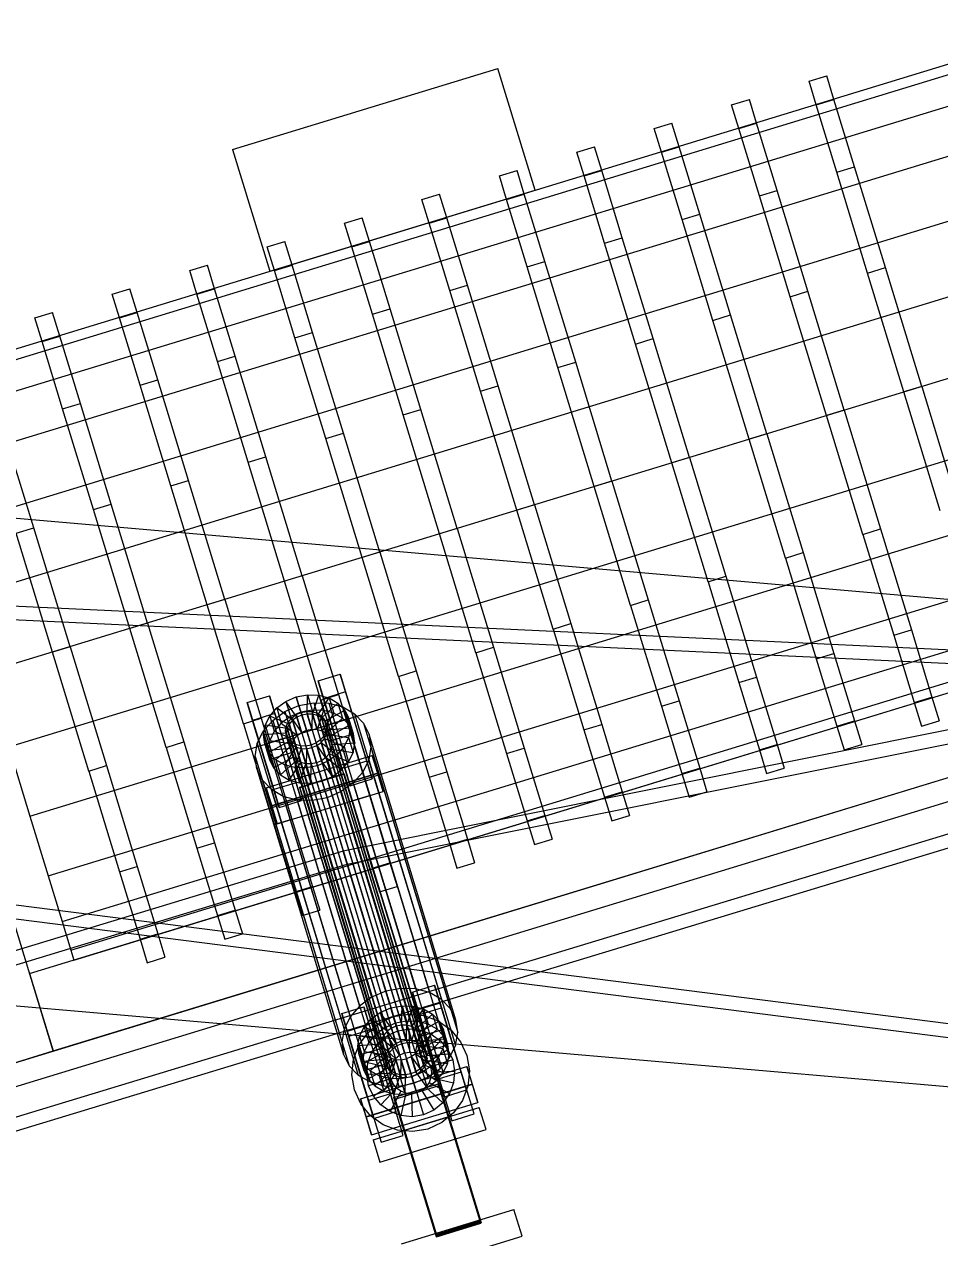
# Model space of a CAD drawing. Header units: millimetres. Extents: x -1970 to 59977, y -65068 to 6837.
# Drawn here: x 24471 to 24867, y 3067 to 3591 of the extents above; entities that cross this region are included whole.
import ezdxf

# ---------------------------------------------------------------- set-up
doc = ezdxf.new("R2010")
doc.units = ezdxf.units.MM
doc.layers.add('COTAS_P', color=1, linetype='Continuous', lineweight=0)
doc.layers.add('lateral_C02', color=7, linetype='Continuous', lineweight=0)
doc.dimstyles.new('R19_100', dxfattribs={"dimtxt": 250, "dimasz": 150, "dimexe": 150, "dimexo": 80, "dimgap": 100, "dimtad": 1, "dimtih": 1, "dimtoh": 1, "dimdsep": 46, "dimcen": 0.09, "dimadec": 0, "dimazin": 0, "dimtfac": 1, "dimtdec": 4, "dimtofl": 0, "dimtmove": 0, "dimatfit": 3, "dimfxl": 1, "dimtolj": 1, "dimtzin": 0, "dimarcsym": 0})

# ---------------------------------------------------------------- blocks, each defined once
blk = doc.blocks.new('*D3')
at = {"layer": 'COTAS_P', "color": 0, "lineweight": -2, "transparency": 16777216}
for p, q in [((25334.81, 3271.57), (25051.31, 4199.21)), ((16158.18, 1324.54), (24951.7, 4011.92)), ((16254.38, 496.51), (15970.89, 1424.15))]:
    blk.add_line(p, q, dxfattribs=at)
at = {"layer": 'COTAS_P', "color": 0, "transparency": 16777216}
for points in [[(24944.39, 4035.83), (24959, 3988.02), (25095.15, 4055.76)], [(16150.87, 1348.45), (16165.48, 1300.63), (16014.73, 1280.7)]]:
    blk.add_solid(points, dxfattribs=at)
at = {"layer": 'Defpoints', "color": 0, "transparency": 16777216}
for p in [(25095.15, 4055.76), (25358.19, 3195.06), (16277.76, 420)]:
    blk.add_point(p, dxfattribs=at)

msp = doc.modelspace()

# ---------------------------------------------------------------- linework, layer by layer
at = {"layer": 'lateral_C02'}
for p, q in [((24416.833, 3435.431), (24875.874, 3575.718)), ((24418.127, 3431.194), (24877.169, 3571.482)), ((24561.423, 3537.13), (24676.183, 3572.202)), ((24692.258, 3519.603), (24676.183, 3572.202)), ((24810.673, 3566.667), (24818.324, 3569.005)), ((24821.447, 3558.784), (24818.324, 3569.005)), ((24813.797, 3556.446), (24810.673, 3566.667)), ((24421.923, 3418.774), (24880.965, 3559.062)), ((24777.201, 3556.437), (24784.852, 3558.776)), ((24787.975, 3548.555), (24784.852, 3558.776)), ((24813.797, 3556.446), (24821.447, 3558.784)), ((24830.342, 3529.678), (24821.447, 3558.784)), ((24780.325, 3546.217), (24777.201, 3556.437)), ((24822.692, 3527.34), (24813.797, 3556.446)), ((24743.729, 3546.208), (24751.38, 3548.546)), ((24754.504, 3538.326), (24751.38, 3548.546)), ((24780.325, 3546.217), (24787.975, 3548.555)), ((24796.87, 3519.449), (24787.975, 3548.555)), ((24746.853, 3535.988), (24743.729, 3546.208)), ((24789.22, 3517.111), (24780.325, 3546.217)), ((24427.961, 3399.017), (24887.003, 3539.305)), ((24561.423, 3537.13), (24577.497, 3484.531)), ((24710.258, 3535.979), (24717.908, 3538.317)), ((24713.381, 3525.758), (24710.258, 3535.979)), ((24721.032, 3528.096), (24717.908, 3538.317)), ((24746.853, 3535.988), (24754.504, 3538.326)), ((24755.748, 3506.881), (24746.853, 3535.988)), ((24763.399, 3509.22), (24754.504, 3538.326)), ((24676.786, 3525.75), (24684.436, 3528.088)), ((24679.909, 3515.529), (24676.786, 3525.75)), ((24687.56, 3517.867), (24684.436, 3528.088)), ((24713.381, 3525.758), (24721.032, 3528.096)), ((24722.276, 3496.652), (24713.381, 3525.758)), ((24729.927, 3498.99), (24721.032, 3528.096)), ((24822.692, 3527.34), (24830.342, 3529.678)), ((24836.004, 3483.78), (24822.692, 3527.34)), ((24843.655, 3486.118), (24830.342, 3529.678)), ((24577.497, 3484.531), (24692.258, 3519.603)), ((24643.314, 3515.52), (24650.965, 3517.858)), ((24646.438, 3505.3), (24643.314, 3515.52)), ((24654.088, 3507.638), (24650.965, 3517.858)), ((24679.909, 3515.529), (24687.56, 3517.867)), ((24688.804, 3486.423), (24679.909, 3515.529)), ((24696.455, 3488.761), (24687.56, 3517.867)), ((24789.22, 3517.111), (24796.87, 3519.449)), ((24802.532, 3473.551), (24789.22, 3517.111)), ((24810.183, 3475.889), (24796.87, 3519.449)), ((24435.83, 3373.269), (24894.872, 3513.556)), ((24609.842, 3505.291), (24617.493, 3507.629)), ((24612.966, 3495.07), (24609.842, 3505.291)), ((24620.616, 3497.408), (24617.493, 3507.629)), ((24646.438, 3505.3), (24654.088, 3507.638)), ((24655.333, 3476.194), (24646.438, 3505.3)), ((24662.983, 3478.532), (24654.088, 3507.638)), ((24755.748, 3506.881), (24763.399, 3509.22)), ((24769.06, 3463.321), (24755.748, 3506.881)), ((24776.711, 3465.659), (24763.399, 3509.22)), ((24576.37, 3495.062), (24584.021, 3497.4)), ((24579.494, 3484.841), (24576.37, 3495.062)), ((24587.145, 3487.179), (24584.021, 3497.4)), ((24612.966, 3495.07), (24620.616, 3497.408)), ((24621.861, 3465.964), (24612.966, 3495.07)), ((24629.511, 3468.302), (24620.616, 3497.408)), ((24722.276, 3496.652), (24729.927, 3498.99)), ((24735.589, 3453.092), (24722.276, 3496.652)), ((24743.239, 3455.43), (24729.927, 3498.99)), ((24688.804, 3486.423), (24696.455, 3488.761)), ((24709.767, 3445.201), (24696.455, 3488.761)), ((24444.993, 3343.284), (24904.035, 3483.572)), ((24542.899, 3484.832), (24550.549, 3487.171)), ((24546.022, 3474.612), (24542.899, 3484.832)), ((24553.673, 3476.95), (24550.549, 3487.171)), ((24579.494, 3484.841), (24587.145, 3487.179)), ((24588.389, 3455.735), (24579.494, 3484.841)), ((24596.04, 3458.073), (24587.145, 3487.179)), ((24702.117, 3442.863), (24688.804, 3486.423)), ((24836.004, 3483.78), (24843.655, 3486.118)), ((24851.707, 3432.397), (24836.004, 3483.78)), ((24859.358, 3434.735), (24843.655, 3486.118)), ((24655.333, 3476.194), (24662.983, 3478.532)), ((24676.296, 3434.971), (24662.983, 3478.532)), ((24509.427, 3474.603), (24517.077, 3476.941)), ((24512.55, 3464.382), (24509.427, 3474.603)), ((24520.201, 3466.721), (24517.077, 3476.941)), ((24546.022, 3474.612), (24553.673, 3476.95)), ((24554.917, 3445.506), (24546.022, 3474.612)), ((24562.568, 3447.844), (24553.673, 3476.95)), ((24668.645, 3432.633), (24655.333, 3476.194)), ((24802.532, 3473.551), (24810.183, 3475.889)), ((24818.235, 3422.168), (24802.532, 3473.551)), ((24825.886, 3424.506), (24810.183, 3475.889)), ((24621.861, 3465.964), (24629.511, 3468.302)), ((24642.824, 3424.742), (24629.511, 3468.302)), ((24475.955, 3464.374), (24483.606, 3466.712)), ((24479.079, 3454.153), (24475.955, 3464.374)), ((24486.729, 3456.491), (24483.606, 3466.712)), ((24512.55, 3464.382), (24520.201, 3466.721)), ((24521.445, 3435.276), (24512.55, 3464.382)), ((24529.096, 3437.615), (24520.201, 3466.721)), ((24635.173, 3422.404), (24621.861, 3465.964)), ((24769.06, 3463.321), (24776.711, 3465.659)), ((24784.763, 3411.938), (24769.06, 3463.321)), ((24792.414, 3414.277), (24776.711, 3465.659)), ((24588.389, 3455.735), (24596.04, 3458.073)), ((24609.352, 3414.513), (24596.04, 3458.073)), ((24479.079, 3454.153), (24486.729, 3456.491)), ((24487.974, 3425.047), (24479.079, 3454.153)), ((24495.624, 3427.385), (24486.729, 3456.491)), ((24601.701, 3412.175), (24588.389, 3455.735)), ((24735.589, 3453.092), (24743.239, 3455.43)), ((24751.292, 3401.709), (24735.589, 3453.092)), ((24758.942, 3404.047), (24743.239, 3455.43)), ((24913.869, 3451.394), (24454.827, 3311.107)), ((24554.917, 3445.506), (24562.568, 3447.844)), ((24575.88, 3404.284), (24562.568, 3447.844)), ((24568.23, 3401.945), (24554.917, 3445.506)), ((24702.117, 3442.863), (24709.767, 3445.201)), ((24717.82, 3391.48), (24702.117, 3442.863)), ((24725.471, 3393.818), (24709.767, 3445.201)), ((24521.445, 3435.276), (24529.096, 3437.615)), ((24542.408, 3394.054), (24529.096, 3437.615)), ((24534.758, 3391.716), (24521.445, 3435.276)), ((24668.645, 3432.633), (24676.296, 3434.971)), ((24684.348, 3381.251), (24668.645, 3432.633)), ((24691.999, 3383.589), (24676.296, 3434.971)), ((24859.358, 3434.735), (24851.707, 3432.397)), ((24867.41, 3381.014), (24851.707, 3432.397)), ((24859.358, 3434.735), (24875.061, 3383.352)), ((24487.974, 3425.047), (24495.624, 3427.385)), ((24508.937, 3383.825), (24495.624, 3427.385)), ((24501.286, 3381.487), (24487.974, 3425.047)), ((24635.173, 3422.404), (24642.824, 3424.742)), ((24650.876, 3371.021), (24635.173, 3422.404)), ((24658.527, 3373.359), (24642.824, 3424.742)), ((24825.886, 3424.506), (24818.235, 3422.168)), ((24833.938, 3370.785), (24818.235, 3422.168)), ((24825.886, 3424.506), (24841.589, 3373.123)), ((24475.465, 3373.596), (24462.152, 3417.156)), ((24464.661, 3278.929), (24923.703, 3419.217)), ((24601.701, 3412.175), (24609.352, 3414.513)), ((24617.404, 3360.792), (24601.701, 3412.175)), ((24625.055, 3363.13), (24609.352, 3414.513)), ((24792.414, 3414.277), (24784.763, 3411.938)), ((24800.467, 3360.556), (24784.763, 3411.938)), ((24792.414, 3414.277), (24808.117, 3362.894)), ((24568.23, 3401.945), (24575.88, 3404.284)), ((24583.933, 3350.563), (24568.23, 3401.945)), ((24591.583, 3352.901), (24575.88, 3404.284)), ((24758.942, 3404.047), (24751.292, 3401.709)), ((24766.995, 3350.326), (24751.292, 3401.709)), ((24758.942, 3404.047), (24774.645, 3352.664)), ((24473.824, 3248.945), (24932.866, 3389.232)), ((24534.758, 3391.716), (24542.408, 3394.054)), ((24550.461, 3340.333), (24534.758, 3391.716)), ((24558.112, 3342.672), (24542.408, 3394.054)), ((24725.471, 3393.818), (24717.82, 3391.48)), ((24733.523, 3340.097), (24717.82, 3391.48)), ((24725.471, 3393.818), (24741.174, 3342.435)), ((24368.284, 3386.486), (25367.278, 3299.666)), ((24501.286, 3381.487), (24508.937, 3383.825)), ((24524.64, 3332.442), (24508.937, 3383.825)), ((24516.989, 3330.104), (24501.286, 3381.487)), ((24691.999, 3383.589), (24684.348, 3381.251)), ((24700.051, 3329.868), (24684.348, 3381.251)), ((24691.999, 3383.589), (24707.702, 3332.206)), ((24467.814, 3371.258), (24475.465, 3373.596)), ((24491.168, 3322.213), (24475.465, 3373.596)), ((24658.527, 3373.359), (24650.876, 3371.021)), ((24658.527, 3373.359), (24674.23, 3321.977)), ((24833.938, 3370.785), (24841.589, 3373.123)), ((24841.589, 3373.123), (24854.901, 3329.563)), ((24483.517, 3319.875), (24467.814, 3371.258)), ((25304.129, 3373.032), (24609.262, 3233.904)), ((24629.266, 3168.046), (25304.129, 3373.032)), ((24666.579, 3319.638), (24650.876, 3371.021)), ((24833.938, 3370.785), (24847.251, 3327.225)), ((24481.693, 3223.197), (24940.735, 3363.484)), ((24611.005, 3228.163), (25305.873, 3367.291)), ((24625.055, 3363.13), (24617.404, 3360.792)), ((24625.055, 3363.13), (24640.758, 3311.747)), ((25305.873, 3367.291), (24631.009, 3162.305)), ((24800.467, 3360.556), (24808.117, 3362.894)), ((24808.117, 3362.894), (24821.43, 3319.334)), ((24633.108, 3309.409), (24617.404, 3360.792)), ((24800.467, 3360.556), (24813.779, 3316.995)), ((24591.583, 3352.901), (24583.933, 3350.563)), ((24591.583, 3352.901), (24607.286, 3301.518)), ((24766.995, 3350.326), (24774.645, 3352.664)), ((24774.645, 3352.664), (24787.958, 3309.104)), ((24599.636, 3299.18), (24583.933, 3350.563)), ((24766.995, 3350.326), (24780.307, 3306.766)), ((24362.14, 3344.811), (25363.004, 3297.948)), ((24487.731, 3203.439), (24946.773, 3343.727)), ((24558.112, 3342.672), (24550.461, 3340.333)), ((24558.112, 3342.672), (24573.815, 3291.289)), ((24733.523, 3340.097), (24741.174, 3342.435)), ((24741.174, 3342.435), (24754.486, 3298.875)), ((24361.859, 3338.818), (25362.723, 3291.955)), ((24566.164, 3288.951), (24550.461, 3340.333)), ((24733.523, 3340.097), (24746.835, 3296.537)), ((24473.695, 3180.938), (24970.99, 3332.916)), ((24491.527, 3191.019), (24950.569, 3331.307)), ((24524.64, 3332.442), (24516.989, 3330.104)), ((24524.64, 3332.442), (24540.343, 3281.059)), ((24700.051, 3329.868), (24707.702, 3332.206)), ((24707.702, 3332.206), (24721.014, 3288.646)), ((24492.822, 3186.783), (24951.864, 3327.07)), ((24532.692, 3278.721), (24516.989, 3330.104)), ((24700.051, 3329.868), (24713.364, 3286.308)), ((24847.251, 3327.225), (24854.901, 3329.563)), ((24847.251, 3327.225), (24856.146, 3298.119)), ((24854.901, 3329.563), (24863.797, 3300.457)), ((24491.168, 3322.213), (24483.517, 3319.875)), ((24491.168, 3322.213), (24506.871, 3270.83)), ((24666.579, 3319.638), (24674.23, 3321.977)), ((24674.23, 3321.977), (24687.542, 3278.416)), ((24499.22, 3268.492), (24483.517, 3319.875)), ((24666.579, 3319.638), (24679.892, 3276.078)), ((24813.779, 3316.995), (24821.43, 3319.334)), ((24813.779, 3316.995), (24822.674, 3287.889)), ((24821.43, 3319.334), (24830.325, 3290.227)), ((24598.379, 3307.415), (24607.943, 3310.338)), ((24607.943, 3310.338), (24610.276, 3302.654)), ((24619.466, 3272.745), (24607.943, 3310.338)), ((24633.108, 3309.409), (24640.758, 3311.747)), ((24640.758, 3311.747), (24654.071, 3268.187)), ((24273.53, 3083.167), (25000.346, 3305.289)), ((24600.713, 3299.731), (24598.379, 3307.415)), ((24598.379, 3307.415), (24609.902, 3269.822)), ((24633.108, 3309.409), (24646.42, 3265.849)), ((24780.307, 3306.766), (24787.958, 3309.104)), ((24780.307, 3306.766), (24789.202, 3277.66)), ((24787.958, 3309.104), (24796.853, 3279.998)), ((24567.776, 3298.062), (24577.34, 3300.985)), ((24577.34, 3300.985), (24579.674, 3293.302)), ((24588.863, 3263.392), (24577.34, 3300.985)), ((24584.439, 3298.574), (24588.986, 3300.518)), ((24588.986, 3300.518), (24593.845, 3301.449)), ((24591.387, 3292.687), (24588.986, 3300.518)), ((24588.986, 3300.518), (24590.987, 3293.933)), ((24593.688, 3293.127), (24593.845, 3301.449)), ((24593.845, 3301.449), (24598.683, 3301.301)), ((24593.845, 3301.449), (24595.845, 3294.863)), ((24595.98, 3293.057), (24598.683, 3301.301)), ((24598.106, 3292.482), (24603.171, 3300.087)), ((24598.683, 3301.301), (24603.171, 3300.087)), ((24598.683, 3301.301), (24600.683, 3294.716)), ((24599.636, 3299.18), (24607.286, 3301.518)), ((24610.276, 3302.654), (24600.713, 3299.731)), ((24612.236, 3262.139), (24600.713, 3299.731)), ((24603.171, 3300.087), (24607.003, 3297.887)), ((24603.171, 3300.087), (24605.171, 3293.501)), ((24607.286, 3301.518), (24620.599, 3257.958)), ((24610.276, 3302.654), (24621.799, 3265.061)), ((24856.146, 3298.119), (24863.797, 3300.457)), ((24863.797, 3300.457), (24866.92, 3290.236)), ((24276.453, 3073.604), (25003.269, 3295.726)), ((24483.924, 3147.466), (24981.22, 3299.444)), ((24570.11, 3290.379), (24567.776, 3298.062)), ((24567.776, 3298.062), (24579.3, 3260.47)), ((24577.474, 3292.233), (24580.512, 3295.748)), ((24580.512, 3295.748), (24584.439, 3298.574)), ((24587.373, 3290.427), (24580.512, 3295.748)), ((24580.512, 3295.748), (24582.513, 3289.163)), ((24584.038, 3294.151), (24590.117, 3296.75)), ((24589.233, 3291.766), (24584.439, 3298.574)), ((24584.439, 3298.574), (24586.439, 3291.988)), ((24590.117, 3296.75), (24596.612, 3297.993)), ((24590.117, 3296.75), (24627.625, 3173.266)), ((24595.845, 3294.863), (24590.987, 3293.933)), ((24595.845, 3294.863), (24595.689, 3286.541)), ((24600.683, 3294.716), (24595.845, 3294.863)), ((24596.612, 3297.993), (24603.08, 3297.796)), ((24596.612, 3297.993), (24634.12, 3174.509)), ((24600.683, 3294.716), (24597.98, 3286.472)), ((24599.636, 3299.18), (24612.948, 3255.62)), ((24599.921, 3291.44), (24607.003, 3297.887)), ((24605.171, 3293.501), (24600.683, 3294.716)), ((24601.302, 3290.003), (24609.918, 3294.853)), ((24603.08, 3297.796), (24609.079, 3296.173)), ((24603.08, 3297.796), (24640.587, 3174.312)), ((24607.003, 3297.887), (24609.918, 3294.853)), ((24607.003, 3297.887), (24609.003, 3291.301)), ((24609.079, 3296.173), (24614.203, 3293.232)), ((24609.079, 3296.173), (24646.587, 3172.689)), ((24609.918, 3294.853), (24611.718, 3291.191)), ((24609.918, 3294.853), (24611.919, 3288.267)), ((24746.835, 3296.537), (24754.486, 3298.875)), ((24746.835, 3296.537), (24755.73, 3267.431)), ((24754.486, 3298.875), (24763.381, 3269.769)), ((24856.146, 3298.119), (24859.269, 3287.898)), ((24566.164, 3288.951), (24573.815, 3291.289)), ((24579.674, 3293.302), (24570.11, 3290.379)), ((24581.633, 3252.786), (24570.11, 3290.379)), ((24573.815, 3291.289), (24587.127, 3247.728)), ((24574.727, 3285.674), (24578.789, 3290.373)), ((24575.531, 3288.269), (24577.474, 3292.233)), ((24585.934, 3288.762), (24577.474, 3292.233)), ((24577.474, 3292.233), (24579.474, 3285.648)), ((24578.789, 3290.373), (24584.038, 3294.151)), ((24578.789, 3290.373), (24616.296, 3166.889)), ((24579.674, 3293.302), (24591.197, 3255.709)), ((24586.439, 3291.988), (24582.513, 3289.163)), ((24584.038, 3294.151), (24621.546, 3170.667)), ((24584.68, 3287.982), (24585.6, 3289.86)), ((24585.6, 3289.86), (24587.04, 3291.525)), ((24585.6, 3289.86), (24629.109, 3146.618)), ((24587.373, 3290.427), (24585.934, 3288.762)), ((24590.987, 3293.933), (24586.439, 3291.988)), ((24586.439, 3291.988), (24591.233, 3285.18)), ((24587.04, 3291.525), (24588.9, 3292.863)), ((24587.04, 3291.525), (24630.548, 3148.283)), ((24589.233, 3291.766), (24587.373, 3290.427)), ((24589.373, 3283.841), (24587.373, 3290.427)), ((24588.9, 3292.863), (24591.054, 3293.784)), ((24588.9, 3292.863), (24632.408, 3149.622)), ((24591.387, 3292.687), (24589.233, 3291.766)), ((24591.233, 3285.18), (24589.233, 3291.766)), ((24590.987, 3293.933), (24593.387, 3286.101)), ((24591.054, 3293.784), (24593.355, 3294.225)), ((24591.054, 3293.784), (24634.562, 3150.543)), ((24593.688, 3293.127), (24591.387, 3292.687)), ((24593.387, 3286.101), (24591.387, 3292.687)), ((24593.355, 3294.225), (24595.647, 3294.155)), ((24593.355, 3294.225), (24636.864, 3150.983)), ((24595.98, 3293.057), (24593.688, 3293.127)), ((24595.689, 3286.541), (24593.688, 3293.127)), ((24595.647, 3294.155), (24597.773, 3293.58)), ((24595.647, 3294.155), (24639.155, 3150.914)), ((24598.106, 3292.482), (24595.98, 3293.057)), ((24597.98, 3286.472), (24595.98, 3293.057)), ((24597.773, 3293.58), (24599.588, 3292.538)), ((24597.773, 3293.58), (24641.281, 3150.338)), ((24599.921, 3291.44), (24598.106, 3292.482)), ((24600.106, 3285.896), (24598.106, 3292.482)), ((24599.588, 3292.538), (24600.969, 3291.101)), ((24599.588, 3292.538), (24643.097, 3149.296)), ((24601.302, 3290.003), (24599.921, 3291.44)), ((24601.922, 3284.854), (24599.921, 3291.44)), ((24605.171, 3293.501), (24600.106, 3285.896)), ((24600.969, 3291.101), (24601.821, 3289.366)), ((24600.969, 3291.101), (24644.478, 3147.859)), ((24602.155, 3288.268), (24601.302, 3290.003)), ((24603.303, 3283.417), (24601.302, 3290.003)), ((24601.821, 3289.366), (24602.087, 3287.452)), ((24645.33, 3146.125), (24601.821, 3289.366)), ((24609.003, 3291.301), (24601.922, 3284.854)), ((24611.718, 3291.191), (24602.155, 3288.268)), ((24609.003, 3291.301), (24605.171, 3293.501)), ((24611.919, 3288.267), (24609.003, 3291.301)), ((24613.718, 3284.605), (24611.718, 3291.191)), ((24611.718, 3291.191), (24612.279, 3287.15)), ((24614.203, 3293.232), (24618.1, 3289.176)), ((24614.203, 3293.232), (24651.71, 3169.748)), ((24822.674, 3287.889), (24830.325, 3290.227)), ((24830.325, 3290.227), (24833.448, 3280.007)), ((24859.269, 3287.898), (24866.92, 3290.236)), ((24566.164, 3288.951), (24579.476, 3245.39)), ((24572.129, 3280.374), (24574.727, 3285.674)), ((24574.727, 3285.674), (24612.234, 3162.19)), ((24574.816, 3284.125), (24575.531, 3288.269)), ((24584.675, 3284.922), (24574.816, 3284.125)), ((24574.816, 3284.125), (24576.816, 3277.54)), ((24575.377, 3280.085), (24574.816, 3284.125)), ((24585.013, 3286.884), (24575.531, 3288.269)), ((24575.531, 3288.269), (24577.531, 3281.683)), ((24579.474, 3285.648), (24577.531, 3281.683)), ((24582.513, 3289.163), (24579.474, 3285.648)), ((24579.474, 3285.648), (24587.934, 3282.176)), ((24582.513, 3289.163), (24589.373, 3283.841)), ((24584.341, 3286.019), (24584.68, 3287.982)), ((24584.607, 3284.105), (24584.341, 3286.019)), ((24584.341, 3286.019), (24627.85, 3142.778)), ((24585.46, 3282.37), (24584.607, 3284.105)), ((24584.607, 3284.105), (24628.116, 3140.864)), ((24585.013, 3286.884), (24584.675, 3284.922)), ((24586.675, 3278.336), (24584.675, 3284.922)), ((24584.675, 3284.922), (24584.941, 3283.008)), ((24584.68, 3287.982), (24628.189, 3144.74)), ((24585.934, 3288.762), (24585.013, 3286.884)), ((24587.014, 3280.298), (24585.013, 3286.884)), ((24587.934, 3282.176), (24585.934, 3288.762)), ((24589.373, 3283.841), (24591.233, 3285.18)), ((24591.233, 3285.18), (24593.387, 3286.101)), ((24593.387, 3286.101), (24595.689, 3286.541)), ((24595.689, 3286.541), (24597.98, 3286.472)), ((24597.98, 3286.472), (24600.106, 3285.896)), ((24600.106, 3285.896), (24601.922, 3284.854)), ((24601.748, 3285.489), (24600.828, 3283.611)), ((24601.162, 3282.514), (24602.082, 3284.392)), ((24602.087, 3287.452), (24601.748, 3285.489)), ((24601.748, 3285.489), (24645.257, 3142.248)), ((24601.922, 3284.854), (24603.303, 3283.417)), ((24602.082, 3284.392), (24602.421, 3286.354)), ((24602.082, 3284.392), (24611.564, 3283.007)), ((24604.082, 3277.806), (24602.082, 3284.392)), ((24602.087, 3287.452), (24645.596, 3144.211)), ((24602.155, 3288.268), (24604.155, 3281.683)), ((24602.421, 3286.354), (24602.155, 3288.268)), ((24602.421, 3286.354), (24612.279, 3287.15)), ((24604.421, 3279.769), (24602.421, 3286.354)), ((24611.919, 3288.267), (24603.303, 3283.417)), ((24604.155, 3281.683), (24613.718, 3284.605)), ((24612.279, 3287.15), (24611.564, 3283.007)), ((24613.718, 3284.605), (24611.919, 3288.267)), ((24612.279, 3287.15), (24614.28, 3280.565)), ((24614.28, 3280.565), (24613.718, 3284.605)), ((24618.1, 3289.176), (24620.506, 3284.28)), ((24618.1, 3289.176), (24655.608, 3165.692)), ((24620.506, 3284.28), (24621.256, 3278.879)), ((24658.013, 3160.796), (24620.506, 3284.28)), ((24713.364, 3286.308), (24721.014, 3288.646)), ((24713.364, 3286.308), (24722.259, 3257.201)), ((24721.014, 3288.646), (24729.909, 3259.54)), ((24822.674, 3287.889), (24825.798, 3277.669)), ((24464.661, 3278.929), (24473.824, 3248.945)), ((24532.692, 3278.721), (24540.343, 3281.059)), ((24532.692, 3278.721), (24546.005, 3235.161)), ((24540.343, 3281.059), (24553.655, 3237.499)), ((24571.173, 3274.835), (24572.129, 3280.374)), ((24572.129, 3280.374), (24609.637, 3156.89)), ((24584.941, 3283.008), (24575.377, 3280.085)), ((24575.377, 3280.085), (24577.378, 3273.499)), ((24577.177, 3276.423), (24575.377, 3280.085)), ((24577.531, 3281.683), (24576.816, 3277.54)), ((24585.793, 3281.273), (24577.177, 3276.423)), ((24577.531, 3281.683), (24587.014, 3280.298)), ((24587.174, 3279.836), (24580.092, 3273.389)), ((24588.989, 3278.794), (24583.925, 3271.189)), ((24586.941, 3276.422), (24584.941, 3283.008)), ((24584.941, 3283.008), (24585.793, 3281.273)), ((24586.841, 3280.933), (24585.46, 3282.37)), ((24585.46, 3282.37), (24628.969, 3139.129)), ((24587.794, 3274.687), (24585.793, 3281.273)), ((24585.793, 3281.273), (24587.174, 3279.836)), ((24586.675, 3278.336), (24587.014, 3280.298)), ((24588.656, 3279.891), (24586.841, 3280.933)), ((24586.841, 3280.933), (24630.349, 3137.692)), ((24587.014, 3280.298), (24587.934, 3282.176)), ((24589.174, 3273.25), (24587.174, 3279.836)), ((24587.174, 3279.836), (24588.989, 3278.794)), ((24587.934, 3282.176), (24589.373, 3283.841)), ((24590.782, 3279.316), (24588.656, 3279.891)), ((24588.656, 3279.891), (24632.165, 3136.65)), ((24590.99, 3272.208), (24588.989, 3278.794)), ((24588.989, 3278.794), (24591.115, 3278.218)), ((24593.074, 3279.246), (24590.782, 3279.316)), ((24590.782, 3279.316), (24634.291, 3136.075)), ((24595.375, 3279.687), (24593.074, 3279.246)), ((24593.074, 3279.246), (24636.582, 3136.005)), ((24597.529, 3280.608), (24595.375, 3279.687)), ((24595.375, 3279.687), (24638.884, 3136.445)), ((24595.708, 3278.589), (24597.862, 3279.51)), ((24599.389, 3281.946), (24597.529, 3280.608)), ((24597.529, 3280.608), (24641.038, 3137.366)), ((24597.862, 3279.51), (24599.722, 3280.849)), ((24597.862, 3279.51), (24602.656, 3272.702)), ((24599.863, 3272.924), (24597.862, 3279.51)), ((24600.828, 3283.611), (24599.389, 3281.946)), ((24599.389, 3281.946), (24642.898, 3138.705)), ((24599.722, 3280.849), (24601.162, 3282.514)), ((24599.722, 3280.849), (24606.583, 3275.528)), ((24601.723, 3274.263), (24599.722, 3280.849)), ((24600.828, 3283.611), (24644.337, 3140.37)), ((24601.162, 3282.514), (24609.621, 3279.042)), ((24603.162, 3275.928), (24601.162, 3282.514)), ((24603.303, 3283.417), (24604.155, 3281.683)), ((24604.421, 3279.769), (24604.082, 3277.806)), ((24604.155, 3281.683), (24604.421, 3279.769)), ((24614.28, 3280.565), (24604.421, 3279.769)), ((24609.621, 3279.042), (24606.583, 3275.528)), ((24611.564, 3283.007), (24609.621, 3279.042)), ((24609.621, 3279.042), (24611.622, 3272.457)), ((24611.564, 3283.007), (24613.565, 3276.421)), ((24613.565, 3276.421), (24614.28, 3280.565)), ((24621.256, 3278.879), (24620.3, 3273.339)), ((24621.256, 3278.879), (24658.764, 3155.395)), ((24789.202, 3277.66), (24796.853, 3279.998)), ((24796.853, 3279.998), (24799.976, 3269.778)), ((24825.798, 3277.669), (24833.448, 3280.007)), ((24571.924, 3269.433), (24571.173, 3274.835)), ((24571.173, 3274.835), (24608.681, 3151.351)), ((24575.95, 3261.159), (24621.855, 3275.188)), ((24576.816, 3277.54), (24586.675, 3278.336)), ((24576.816, 3277.54), (24577.378, 3273.499)), ((24577.177, 3276.423), (24579.177, 3269.837)), ((24580.092, 3273.389), (24577.177, 3276.423)), ((24577.378, 3273.499), (24586.941, 3276.422)), ((24577.378, 3273.499), (24579.177, 3269.837)), ((24579.177, 3269.837), (24587.794, 3274.687)), ((24586.941, 3276.422), (24586.675, 3278.336)), ((24587.794, 3274.687), (24586.941, 3276.422)), ((24589.174, 3273.25), (24587.794, 3274.687)), ((24591.115, 3278.218), (24588.413, 3269.974)), ((24593.116, 3271.633), (24591.115, 3278.218)), ((24591.115, 3278.218), (24593.407, 3278.149)), ((24593.407, 3278.149), (24593.251, 3269.827)), ((24593.407, 3278.149), (24595.708, 3278.589)), ((24595.407, 3271.563), (24593.407, 3278.149)), ((24595.708, 3278.589), (24598.109, 3270.757)), ((24597.709, 3272.003), (24595.708, 3278.589)), ((24601.723, 3274.263), (24599.863, 3272.924)), ((24603.162, 3275.928), (24601.723, 3274.263)), ((24608.583, 3268.942), (24601.723, 3274.263)), ((24606.583, 3275.528), (24602.656, 3272.702)), ((24604.082, 3277.806), (24603.162, 3275.928)), ((24611.622, 3272.457), (24603.162, 3275.928)), ((24613.565, 3276.421), (24604.082, 3277.806)), ((24606.583, 3275.528), (24608.583, 3268.942)), ((24611.622, 3272.457), (24613.565, 3276.421)), ((24621.855, 3275.188), (24624.188, 3267.504)), ((24624.255, 3267.356), (24621.855, 3275.188)), ((24679.892, 3276.078), (24687.542, 3278.416)), ((24679.892, 3276.078), (24688.787, 3246.972)), ((24687.542, 3278.416), (24696.437, 3249.31)), ((24789.202, 3277.66), (24792.326, 3267.439)), ((24499.22, 3268.492), (24506.871, 3270.83)), ((24499.22, 3268.492), (24512.533, 3224.932)), ((24506.871, 3270.83), (24520.183, 3227.27)), ((24574.33, 3264.538), (24571.924, 3269.433)), ((24571.924, 3269.433), (24609.432, 3145.949)), ((24579.177, 3269.837), (24582.093, 3266.803)), ((24580.092, 3273.389), (24582.093, 3266.803)), ((24583.925, 3271.189), (24580.092, 3273.389)), ((24582.093, 3266.803), (24589.174, 3273.25)), ((24583.925, 3271.189), (24585.925, 3264.603)), ((24588.413, 3269.974), (24583.925, 3271.189)), ((24585.925, 3264.603), (24590.99, 3272.208)), ((24588.413, 3269.974), (24590.413, 3263.389)), ((24593.251, 3269.827), (24588.413, 3269.974)), ((24590.99, 3272.208), (24589.174, 3273.25)), ((24590.413, 3263.389), (24593.116, 3271.633)), ((24593.116, 3271.633), (24590.99, 3272.208)), ((24595.407, 3271.563), (24593.116, 3271.633)), ((24598.109, 3270.757), (24593.251, 3269.827)), ((24593.251, 3269.827), (24595.251, 3263.241)), ((24595.251, 3263.241), (24595.407, 3271.563)), ((24597.709, 3272.003), (24595.407, 3271.563)), ((24599.863, 3272.924), (24597.709, 3272.003)), ((24600.109, 3264.172), (24597.709, 3272.003)), ((24602.656, 3272.702), (24598.109, 3270.757)), ((24598.109, 3270.757), (24600.109, 3264.172)), ((24604.657, 3266.116), (24599.863, 3272.924)), ((24602.656, 3272.702), (24604.657, 3266.116)), ((24604.657, 3266.116), (24608.583, 3268.942)), ((24608.583, 3268.942), (24611.622, 3272.457)), ((24619.466, 3272.745), (24609.902, 3269.822)), ((24609.902, 3269.822), (24612.236, 3262.139)), ((24620.3, 3273.339), (24617.703, 3268.04)), ((24621.799, 3265.061), (24619.466, 3272.745)), ((24620.3, 3273.339), (24657.808, 3149.855)), ((24755.73, 3267.431), (24763.381, 3269.769)), ((24763.381, 3269.769), (24766.505, 3259.548)), ((24792.326, 3267.439), (24799.976, 3269.778)), ((24578.227, 3260.481), (24574.33, 3264.538)), ((24574.33, 3264.538), (24611.837, 3141.054)), ((24624.188, 3267.504), (24578.284, 3253.476)), ((24624.255, 3267.356), (24578.351, 3253.327)), ((24588.863, 3263.392), (24579.3, 3260.47)), ((24582.093, 3266.803), (24585.925, 3264.603)), ((24585.925, 3264.603), (24590.413, 3263.389)), ((24591.197, 3255.709), (24588.863, 3263.392)), ((24590.413, 3263.389), (24595.251, 3263.241)), ((24590.469, 3261.531), (24609.595, 3267.376)), ((24609.67, 3267.133), (24590.543, 3261.287)), ((24595.251, 3263.241), (24600.109, 3264.172)), ((24600.109, 3264.172), (24604.657, 3266.116)), ((24613.641, 3263.341), (24608.392, 3259.563)), ((24609.595, 3267.376), (24609.67, 3267.133)), ((24668.816, 3073.609), (24609.595, 3267.376)), ((24609.67, 3267.133), (24668.891, 3073.366)), ((24612.236, 3262.139), (24621.799, 3265.061)), ((24617.703, 3268.04), (24613.641, 3263.341)), ((24613.641, 3263.341), (24651.149, 3139.857)), ((24617.703, 3268.04), (24655.21, 3144.556)), ((24624.188, 3267.504), (24626.589, 3259.673)), ((24626.589, 3259.673), (24624.255, 3267.356)), ((24646.42, 3265.849), (24654.071, 3268.187)), ((24646.42, 3265.849), (24655.315, 3236.743)), ((24654.071, 3268.187), (24662.966, 3239.081)), ((24755.73, 3267.431), (24758.854, 3257.21)), ((24578.284, 3253.476), (24575.95, 3261.159)), ((24575.95, 3261.159), (24578.351, 3253.327)), ((24583.35, 3257.541), (24578.227, 3260.481)), ((24578.227, 3260.481), (24615.735, 3136.997)), ((24579.3, 3260.47), (24581.633, 3252.786)), ((24580.685, 3245.644), (24626.589, 3259.673)), ((24590.543, 3261.287), (24590.469, 3261.531)), ((24649.689, 3067.764), (24590.469, 3261.531)), ((24649.764, 3067.52), (24590.543, 3261.287)), ((24608.392, 3259.563), (24602.313, 3256.964)), ((24608.392, 3259.563), (24645.899, 3136.079)), ((24612.948, 3255.62), (24620.599, 3257.958)), ((24620.599, 3257.958), (24629.494, 3228.852)), ((24722.259, 3257.201), (24729.909, 3259.54)), ((24729.909, 3259.54), (24733.033, 3249.319)), ((24758.854, 3257.21), (24766.505, 3259.548)), ((24580.685, 3245.644), (24578.284, 3253.476)), ((24578.351, 3253.327), (24580.685, 3245.644)), ((24581.633, 3252.786), (24591.197, 3255.709)), ((24589.35, 3255.917), (24583.35, 3257.541)), ((24583.35, 3257.541), (24620.858, 3134.057)), ((24595.818, 3255.72), (24589.35, 3255.917)), ((24589.35, 3255.917), (24626.858, 3132.433)), ((24602.313, 3256.964), (24595.818, 3255.72)), ((24595.818, 3255.72), (24633.325, 3132.236)), ((24602.313, 3256.964), (24639.82, 3133.48)), ((24612.948, 3255.62), (24621.843, 3226.514)), ((24722.259, 3257.201), (24725.382, 3246.981)), ((24473.824, 3248.945), (24481.693, 3223.197)), ((24579.476, 3245.39), (24587.127, 3247.728)), ((24587.127, 3247.728), (24596.022, 3218.622)), ((24688.787, 3246.972), (24696.437, 3249.31)), ((24696.437, 3249.31), (24699.561, 3239.09)), ((24725.382, 3246.981), (24733.033, 3249.319)), ((24579.476, 3245.39), (24588.371, 3216.284)), ((24688.787, 3246.972), (24691.91, 3236.752)), ((24546.005, 3235.161), (24553.655, 3237.499)), ((24553.655, 3237.499), (24562.55, 3208.393)), ((24655.315, 3236.743), (24662.966, 3239.081)), ((24655.315, 3236.743), (24658.439, 3226.522)), ((24662.966, 3239.081), (24666.089, 3228.86)), ((24691.91, 3236.752), (24699.561, 3239.09)), ((24609.262, 3233.904), (24178.685, 3103.119)), ((24546.005, 3235.161), (24554.9, 3206.055)), ((24629.266, 3168.046), (24609.262, 3233.904)), ((24609.262, 3233.904), (24611.005, 3228.163)), ((24180.429, 3097.378), (24611.005, 3228.163)), ((24512.533, 3224.932), (24520.183, 3227.27)), ((24520.183, 3227.27), (24529.078, 3198.164)), ((24611.005, 3228.163), (24631.009, 3162.305)), ((24621.843, 3226.514), (24629.494, 3228.852)), ((24621.843, 3226.514), (24624.967, 3216.293)), ((24629.494, 3228.852), (24632.617, 3218.631)), ((24658.439, 3226.522), (24666.089, 3228.86)), ((24351.997, 3225.336), (25345.94, 3098.837)), ((24481.693, 3223.197), (24487.731, 3203.439)), ((24512.533, 3224.932), (24521.428, 3195.826)), ((24351.24, 3219.384), (25345.183, 3092.885)), ((24588.371, 3216.284), (24596.022, 3218.622)), ((24588.371, 3216.284), (24591.495, 3206.064)), ((24596.022, 3218.622), (24599.146, 3208.402)), ((24624.967, 3216.293), (24632.617, 3218.631)), ((24483.924, 3147.466), (24465.804, 3206.759)), ((24554.9, 3206.055), (24562.55, 3208.393)), ((24554.9, 3206.055), (24558.023, 3195.834)), ((24562.55, 3208.393), (24565.674, 3198.172)), ((24591.495, 3206.064), (24599.146, 3208.402)), ((24487.731, 3203.439), (24491.527, 3191.019)), ((24521.428, 3195.826), (24529.078, 3198.164)), ((24521.428, 3195.826), (24524.551, 3185.605)), ((24529.078, 3198.164), (24532.202, 3187.943)), ((24558.023, 3195.834), (24565.674, 3198.172)), ((24491.527, 3191.019), (24492.822, 3186.783)), ((24524.551, 3185.605), (24532.202, 3187.943)), ((24473.695, 3180.938), (24483.924, 3147.466)), ((24350.102, 3177.275), (25349.096, 3090.455)), ((24634.12, 3174.509), (24627.625, 3173.266)), ((24640.587, 3174.312), (24634.12, 3174.509)), ((24639.221, 3172.955), (24648.784, 3175.877)), ((24646.587, 3172.689), (24640.587, 3174.312)), ((24648.784, 3175.877), (24651.118, 3168.194)), ((24660.307, 3138.284), (24648.784, 3175.877)), ((24621.546, 3170.667), (24616.296, 3166.889)), ((24627.625, 3173.266), (24621.546, 3170.667)), ((24641.555, 3165.271), (24639.221, 3172.955)), ((24639.221, 3172.955), (24650.744, 3135.362)), ((24651.71, 3169.748), (24646.587, 3172.689)), ((24655.608, 3165.692), (24651.71, 3169.748)), ((24198.689, 3037.261), (24629.266, 3168.046)), ((24608.618, 3163.602), (24618.181, 3166.525)), ((24610.952, 3155.919), (24608.618, 3163.602)), ((24608.618, 3163.602), (24620.141, 3126.009)), ((24616.296, 3166.889), (24612.234, 3162.19)), ((24618.181, 3166.525), (24620.515, 3158.841)), ((24629.704, 3128.932), (24618.181, 3166.525)), ((24621.354, 3161.288), (24625.281, 3164.114)), ((24625.281, 3164.114), (24629.828, 3166.058)), ((24630.075, 3157.305), (24625.281, 3164.114)), ((24625.281, 3164.114), (24627.281, 3157.528)), ((24629.828, 3166.058), (24634.686, 3166.988)), ((24632.229, 3158.226), (24629.828, 3166.058)), ((24629.828, 3166.058), (24631.828, 3159.472)), ((24631.009, 3162.305), (24637.549, 3163.398)), ((24634.53, 3158.667), (24634.686, 3166.988)), ((24634.686, 3166.988), (24639.524, 3166.841)), ((24634.686, 3166.988), (24636.687, 3160.403)), ((24636.822, 3158.597), (24639.524, 3166.841)), ((24637.549, 3163.398), (24644.149, 3162.762)), ((24638.948, 3158.022), (24644.012, 3165.626)), ((24639.524, 3166.841), (24644.012, 3165.626)), ((24639.524, 3166.841), (24641.525, 3160.255)), ((24640.763, 3156.98), (24647.845, 3163.427)), ((24651.118, 3168.194), (24641.555, 3165.271)), ((24653.078, 3127.678), (24641.555, 3165.271)), ((24642.231, 3163.225), (24651.794, 3166.147)), ((24644.012, 3165.626), (24647.845, 3163.427)), ((24644.012, 3165.626), (24646.013, 3159.04)), ((24647.845, 3163.427), (24650.76, 3160.393)), ((24647.845, 3163.427), (24649.845, 3156.841)), ((24651.118, 3168.194), (24662.641, 3130.601)), ((24665.823, 3120.243), (24651.794, 3166.147)), ((24658.013, 3160.796), (24655.608, 3165.692)), ((24631.009, 3162.305), (24200.433, 3031.52)), ((24612.234, 3162.19), (24609.637, 3156.89)), ((24620.515, 3158.841), (24610.952, 3155.919)), ((24618.316, 3157.773), (24621.354, 3161.288)), ((24619.859, 3155.339), (24624.975, 3159.556)), ((24620.515, 3158.841), (24632.038, 3121.248)), ((24628.215, 3155.967), (24621.354, 3161.288)), ((24621.354, 3161.288), (24623.354, 3154.702)), ((24624.975, 3159.556), (24631.009, 3162.305)), ((24631.828, 3159.472), (24627.281, 3157.528)), ((24632.229, 3158.226), (24630.075, 3157.305)), ((24636.687, 3160.403), (24631.828, 3159.472)), ((24631.828, 3159.472), (24634.229, 3151.64)), ((24634.53, 3158.667), (24632.229, 3158.226)), ((24634.229, 3151.64), (24632.229, 3158.226)), ((24636.822, 3158.597), (24634.53, 3158.667)), ((24636.53, 3152.081), (24634.53, 3158.667)), ((24636.687, 3160.403), (24636.53, 3152.081)), ((24641.525, 3160.255), (24636.687, 3160.403)), ((24638.948, 3158.022), (24636.822, 3158.597)), ((24638.822, 3152.011), (24636.822, 3158.597)), ((24641.525, 3160.255), (24638.822, 3152.011)), ((24646.013, 3159.04), (24640.948, 3151.436)), ((24646.013, 3159.04), (24641.525, 3160.255)), ((24642.144, 3155.543), (24650.76, 3160.393)), ((24642.231, 3163.225), (24656.259, 3117.32)), ((24644.149, 3162.762), (24650.36, 3160.439)), ((24649.845, 3156.841), (24646.013, 3159.04)), ((24650.36, 3160.439), (24655.758, 3156.588)), ((24650.76, 3160.393), (24652.56, 3156.731)), ((24650.76, 3160.393), (24652.76, 3153.807)), ((24658.764, 3155.395), (24658.013, 3160.796)), ((24609.637, 3156.89), (24608.681, 3151.351)), ((24622.475, 3118.326), (24610.952, 3155.919)), ((24611.628, 3153.872), (24621.191, 3156.795)), ((24611.628, 3153.872), (24625.657, 3107.968)), ((24615.657, 3149.665), (24616.373, 3153.809)), ((24616.007, 3149.941), (24619.859, 3155.339)), ((24616.373, 3153.809), (24618.316, 3157.773)), ((24625.855, 3152.424), (24616.373, 3153.809)), ((24616.373, 3153.809), (24618.373, 3147.223)), ((24626.775, 3154.302), (24618.316, 3157.773)), ((24618.316, 3157.773), (24620.316, 3151.187)), ((24623.354, 3154.702), (24620.316, 3151.187)), ((24635.22, 3110.89), (24621.191, 3156.795)), ((24627.281, 3157.528), (24623.354, 3154.702)), ((24623.354, 3154.702), (24630.215, 3149.381)), ((24624.539, 3150.973), (24628.366, 3154.128)), ((24626.775, 3154.302), (24625.855, 3152.424)), ((24628.215, 3155.967), (24626.775, 3154.302)), ((24628.776, 3147.716), (24626.775, 3154.302)), ((24627.281, 3157.528), (24632.075, 3150.719)), ((24630.075, 3157.305), (24628.215, 3155.967)), ((24630.215, 3149.381), (24628.215, 3155.967)), ((24628.366, 3154.128), (24632.88, 3156.184)), ((24633.665, 3145.647), (24628.366, 3154.128)), ((24632.075, 3150.719), (24630.075, 3157.305)), ((24632.88, 3156.184), (24637.772, 3157.002)), ((24635.803, 3146.621), (24632.88, 3156.184)), ((24638.12, 3147.008), (24637.772, 3157.002)), ((24637.772, 3157.002), (24642.709, 3156.526)), ((24640.763, 3156.98), (24638.948, 3158.022)), ((24640.948, 3151.436), (24638.948, 3158.022)), ((24640.459, 3146.783), (24642.709, 3156.526)), ((24642.144, 3155.543), (24640.763, 3156.98)), ((24642.763, 3150.394), (24640.763, 3156.98)), ((24642.996, 3153.808), (24642.144, 3155.543)), ((24644.144, 3148.957), (24642.144, 3155.543)), ((24642.659, 3145.96), (24647.355, 3154.789)), ((24642.709, 3156.526), (24647.355, 3154.789)), ((24649.845, 3156.841), (24642.763, 3150.394)), ((24652.56, 3156.731), (24642.996, 3153.808)), ((24642.996, 3153.808), (24644.997, 3147.222)), ((24643.262, 3151.894), (24642.996, 3153.808)), ((24652.76, 3153.807), (24644.144, 3148.957)), ((24647.355, 3154.789), (24651.392, 3151.908)), ((24652.76, 3153.807), (24649.845, 3156.841)), ((24654.56, 3150.145), (24652.56, 3156.731)), ((24652.56, 3156.731), (24653.121, 3152.69)), ((24654.56, 3150.145), (24652.76, 3153.807)), ((24655.758, 3156.588), (24659.975, 3151.471)), ((24657.808, 3149.855), (24658.764, 3155.395)), ((24608.681, 3151.351), (24609.432, 3145.949)), ((24613.685, 3143.73), (24616.007, 3149.941)), ((24625.516, 3150.461), (24615.657, 3149.665)), ((24615.657, 3149.665), (24617.658, 3143.079)), ((24616.219, 3145.625), (24615.657, 3149.665)), ((24625.782, 3148.547), (24616.219, 3145.625)), ((24620.316, 3151.187), (24618.373, 3147.223)), ((24620.316, 3151.187), (24628.776, 3147.716)), ((24621.658, 3146.936), (24624.539, 3150.973)), ((24631.851, 3144.153), (24624.539, 3150.973)), ((24625.855, 3152.424), (24625.516, 3150.461)), ((24627.517, 3143.875), (24625.516, 3150.461)), ((24625.516, 3150.461), (24625.782, 3148.547)), ((24627.783, 3141.961), (24625.782, 3148.547)), ((24625.782, 3148.547), (24626.635, 3146.813)), ((24627.855, 3145.838), (24625.855, 3152.424)), ((24627.855, 3145.838), (24628.776, 3147.716)), ((24628.776, 3147.716), (24630.215, 3149.381)), ((24630.548, 3148.283), (24629.109, 3146.618)), ((24630.215, 3149.381), (24632.075, 3150.719)), ((24632.408, 3149.622), (24630.548, 3148.283)), ((24632.075, 3150.719), (24634.229, 3151.64)), ((24634.562, 3150.543), (24632.408, 3149.622)), ((24634.229, 3151.64), (24636.53, 3152.081)), ((24636.864, 3150.983), (24634.562, 3150.543)), ((24636.53, 3152.081), (24638.822, 3152.011)), ((24639.155, 3150.914), (24636.864, 3150.983)), ((24638.822, 3152.011), (24640.948, 3151.436)), ((24641.281, 3150.338), (24639.155, 3150.914)), ((24640.564, 3146.388), (24642.003, 3148.053)), ((24640.948, 3151.436), (24642.763, 3150.394)), ((24643.097, 3149.296), (24641.281, 3150.338)), ((24642.003, 3148.053), (24642.923, 3149.931)), ((24642.003, 3148.053), (24650.463, 3144.582)), ((24644.004, 3141.468), (24642.003, 3148.053)), ((24642.763, 3150.394), (24644.144, 3148.957)), ((24642.923, 3149.931), (24643.262, 3151.894)), ((24642.923, 3149.931), (24652.406, 3148.546)), ((24644.924, 3143.345), (24642.923, 3149.931)), ((24644.478, 3147.859), (24643.097, 3149.296)), ((24643.262, 3151.894), (24653.121, 3152.69)), ((24645.263, 3145.308), (24643.262, 3151.894)), ((24644.144, 3148.957), (24644.997, 3147.222)), ((24645.33, 3146.125), (24644.478, 3147.859)), ((24644.572, 3144.595), (24651.392, 3151.908)), ((24644.997, 3147.222), (24654.56, 3150.145)), ((24646.066, 3142.782), (24654.547, 3148.081)), ((24652.406, 3148.546), (24650.463, 3144.582)), ((24651.392, 3151.908), (24654.547, 3148.081)), ((24653.121, 3152.69), (24652.406, 3148.546)), ((24652.406, 3148.546), (24654.406, 3141.961)), ((24653.121, 3152.69), (24655.121, 3146.104)), ((24654.547, 3148.081), (24656.603, 3143.567)), ((24655.121, 3146.104), (24654.56, 3150.145)), ((24655.21, 3144.556), (24657.808, 3149.855)), ((24659.975, 3151.471), (24662.724, 3145.437)), ((24292.657, 3089.013), (24483.924, 3147.466)), ((24609.432, 3145.949), (24611.837, 3141.054)), ((24613.048, 3137.13), (24613.685, 3143.73)), ((24616.219, 3145.625), (24618.219, 3139.039)), ((24618.019, 3141.962), (24616.219, 3145.625)), ((24618.373, 3147.223), (24617.658, 3143.079)), ((24617.658, 3143.079), (24627.517, 3143.875)), ((24617.658, 3143.079), (24618.219, 3139.039)), ((24626.635, 3146.813), (24618.019, 3141.962)), ((24618.373, 3147.223), (24627.855, 3145.838)), ((24619.92, 3142.29), (24621.658, 3146.936)), ((24628.016, 3145.375), (24620.934, 3138.928)), ((24630.487, 3142.24), (24621.658, 3146.936)), ((24629.831, 3144.333), (24624.766, 3136.729)), ((24628.635, 3140.227), (24626.635, 3146.813)), ((24626.635, 3146.813), (24628.016, 3145.375)), ((24627.517, 3143.875), (24627.855, 3145.838)), ((24627.783, 3141.961), (24627.517, 3143.875)), ((24628.189, 3144.74), (24627.85, 3142.778)), ((24627.85, 3142.778), (24628.116, 3140.864)), ((24630.016, 3138.789), (24628.016, 3145.375)), ((24628.016, 3145.375), (24629.831, 3144.333)), ((24629.109, 3146.618), (24628.189, 3144.74)), ((24631.957, 3143.758), (24629.254, 3135.514)), ((24631.831, 3137.748), (24629.831, 3144.333)), ((24629.831, 3144.333), (24631.957, 3143.758)), ((24630.487, 3142.24), (24631.851, 3144.153)), ((24631.851, 3144.153), (24633.665, 3145.647)), ((24633.957, 3137.172), (24631.957, 3143.758)), ((24631.957, 3143.758), (24634.249, 3143.688)), ((24633.665, 3145.647), (24635.803, 3146.621)), ((24634.249, 3143.688), (24634.092, 3135.367)), ((24634.249, 3143.688), (24636.55, 3144.129)), ((24636.249, 3137.102), (24634.249, 3143.688)), ((24635.803, 3146.621), (24638.12, 3147.008)), ((24636.55, 3144.129), (24638.704, 3145.05)), ((24636.55, 3144.129), (24638.951, 3136.297)), ((24638.55, 3137.543), (24636.55, 3144.129)), ((24638.12, 3147.008), (24640.459, 3146.783)), ((24638.704, 3145.05), (24640.564, 3146.388)), ((24638.704, 3145.05), (24643.498, 3138.241)), ((24640.704, 3138.464), (24638.704, 3145.05)), ((24640.459, 3146.783), (24642.659, 3145.96)), ((24640.564, 3146.388), (24647.425, 3141.067)), ((24642.564, 3139.803), (24640.564, 3146.388)), ((24642.659, 3145.96), (24644.572, 3144.595)), ((24644.924, 3143.345), (24644.004, 3141.468)), ((24644.572, 3144.595), (24646.066, 3142.782)), ((24645.263, 3145.308), (24644.924, 3143.345)), ((24654.406, 3141.961), (24644.924, 3143.345)), ((24644.997, 3147.222), (24645.263, 3145.308)), ((24645.257, 3142.248), (24645.596, 3144.211)), ((24655.121, 3146.104), (24645.263, 3145.308)), ((24645.596, 3144.211), (24645.33, 3146.125)), ((24646.066, 3142.782), (24647.04, 3140.644)), ((24656.603, 3143.567), (24647.04, 3140.644)), ((24650.463, 3144.582), (24647.425, 3141.067)), ((24650.463, 3144.582), (24652.463, 3137.996)), ((24651.149, 3139.857), (24655.21, 3144.556)), ((24654.406, 3141.961), (24655.121, 3146.104)), ((24656.603, 3143.567), (24657.421, 3138.675)), ((24662.724, 3145.437), (24663.818, 3138.897)), ((24611.837, 3141.054), (24615.735, 3136.997)), ((24614.142, 3130.59), (24613.048, 3137.13)), ((24616.792, 3126.699), (24662.696, 3140.728)), ((24618.019, 3141.962), (24620.019, 3135.377)), ((24620.934, 3138.928), (24618.019, 3141.962)), ((24618.219, 3139.039), (24627.783, 3141.961)), ((24618.219, 3139.039), (24620.019, 3135.377)), ((24619.444, 3137.353), (24619.92, 3142.29)), ((24629.438, 3137.701), (24619.444, 3137.353)), ((24620.263, 3132.461), (24619.444, 3137.353)), ((24629.664, 3140.039), (24619.92, 3142.29)), ((24620.019, 3135.377), (24628.635, 3140.227)), ((24620.934, 3138.928), (24622.934, 3132.342)), ((24624.766, 3136.729), (24620.934, 3138.928)), ((24622.934, 3132.342), (24630.016, 3138.789)), ((24626.767, 3130.143), (24631.831, 3137.748)), ((24628.635, 3140.227), (24627.783, 3141.961)), ((24628.116, 3140.864), (24628.969, 3139.129)), ((24630.016, 3138.789), (24628.635, 3140.227)), ((24628.969, 3139.129), (24630.349, 3137.692)), ((24629.438, 3137.701), (24629.664, 3140.039)), ((24629.826, 3135.383), (24629.438, 3137.701)), ((24629.664, 3140.039), (24630.487, 3142.24)), ((24631.831, 3137.748), (24630.016, 3138.789)), ((24630.349, 3137.692), (24632.165, 3136.65)), ((24631.255, 3128.928), (24633.957, 3137.172)), ((24633.957, 3137.172), (24631.831, 3137.748)), ((24636.249, 3137.102), (24633.957, 3137.172)), ((24636.093, 3128.781), (24636.249, 3137.102)), ((24638.55, 3137.543), (24636.249, 3137.102)), ((24640.704, 3138.464), (24638.55, 3137.543)), ((24640.951, 3129.711), (24638.55, 3137.543)), ((24638.884, 3136.445), (24641.038, 3137.366)), ((24643.498, 3138.241), (24638.951, 3136.297)), ((24642.564, 3139.803), (24640.704, 3138.464)), ((24645.498, 3131.656), (24640.704, 3138.464)), ((24641.038, 3137.366), (24642.898, 3138.705)), ((24644.004, 3141.468), (24642.564, 3139.803)), ((24649.425, 3134.481), (24642.564, 3139.803)), ((24642.898, 3138.705), (24644.337, 3140.37)), ((24647.425, 3141.067), (24643.498, 3138.241)), ((24643.498, 3138.241), (24645.498, 3131.656)), ((24652.463, 3137.996), (24644.004, 3141.468)), ((24644.337, 3140.37), (24645.257, 3142.248)), ((24645.899, 3136.079), (24651.149, 3139.857)), ((24647.04, 3140.644), (24647.428, 3138.327)), ((24647.428, 3138.327), (24647.202, 3135.988)), ((24647.425, 3141.067), (24649.425, 3134.481)), ((24647.428, 3138.327), (24657.421, 3138.675)), ((24649.425, 3134.481), (24652.463, 3137.996)), ((24660.307, 3138.284), (24650.744, 3135.362)), ((24652.463, 3137.996), (24654.406, 3141.961)), ((24657.421, 3138.675), (24656.946, 3133.738)), ((24662.641, 3130.601), (24660.307, 3138.284)), ((24662.696, 3140.728), (24665.03, 3133.044)), ((24665.097, 3132.896), (24662.696, 3140.728)), ((24663.818, 3138.897), (24663.181, 3132.297)), ((24615.735, 3136.997), (24620.858, 3134.057)), ((24665.03, 3133.044), (24619.126, 3119.015)), ((24665.097, 3132.896), (24619.193, 3118.867)), ((24620.019, 3135.377), (24622.934, 3132.342)), ((24629.826, 3135.383), (24620.263, 3132.461)), ((24622.319, 3127.947), (24620.263, 3132.461)), ((24620.858, 3134.057), (24626.858, 3132.433)), ((24630.8, 3133.245), (24622.319, 3127.947)), ((24622.934, 3132.342), (24626.767, 3130.143)), ((24624.766, 3136.729), (24626.767, 3130.143)), ((24629.254, 3135.514), (24624.766, 3136.729)), ((24626.858, 3132.433), (24633.325, 3132.236)), ((24629.254, 3135.514), (24631.255, 3128.928)), ((24634.092, 3135.367), (24629.254, 3135.514)), ((24630.8, 3133.245), (24629.826, 3135.383)), ((24632.294, 3131.432), (24630.8, 3133.245)), ((24631.226, 3127.345), (24650.353, 3133.192)), ((24650.596, 3132.397), (24631.469, 3126.551)), ((24632.165, 3136.65), (24634.291, 3136.075)), ((24633.325, 3132.236), (24639.82, 3133.48)), ((24638.951, 3136.297), (24634.092, 3135.367)), ((24634.092, 3135.367), (24636.093, 3128.781)), ((24634.291, 3136.075), (24636.582, 3136.005)), ((24636.582, 3136.005), (24638.884, 3136.445)), ((24638.951, 3136.297), (24640.951, 3129.711)), ((24639.82, 3133.48), (24645.899, 3136.079)), ((24645.014, 3131.875), (24643.201, 3130.381)), ((24646.379, 3133.788), (24645.014, 3131.875)), ((24645.014, 3131.875), (24652.327, 3125.054)), ((24645.498, 3131.656), (24649.425, 3134.481)), ((24647.202, 3135.988), (24646.379, 3133.788)), ((24646.379, 3133.788), (24655.208, 3129.092)), ((24647.202, 3135.988), (24656.946, 3133.738)), ((24650.353, 3133.192), (24650.596, 3132.397)), ((24668.502, 3073.815), (24650.353, 3133.192)), ((24650.596, 3132.397), (24668.745, 3073.021)), ((24650.744, 3135.362), (24653.078, 3127.678)), ((24656.946, 3133.738), (24655.208, 3129.092)), ((24663.181, 3132.297), (24660.859, 3126.087)), ((24665.03, 3133.044), (24667.431, 3125.212)), ((24667.431, 3125.212), (24665.097, 3132.896)), ((24616.891, 3124.556), (24614.142, 3130.59)), ((24619.126, 3119.015), (24616.792, 3126.699)), ((24616.792, 3126.699), (24619.193, 3118.867)), ((24629.704, 3128.932), (24620.141, 3126.009)), ((24625.473, 3124.12), (24622.319, 3127.947)), ((24632.294, 3131.432), (24625.473, 3124.12)), ((24626.767, 3130.143), (24631.255, 3128.928)), ((24634.207, 3130.068), (24629.511, 3121.239)), ((24632.038, 3121.248), (24629.704, 3128.932)), ((24631.469, 3126.551), (24631.226, 3127.345)), ((24649.376, 3067.969), (24631.226, 3127.345)), ((24631.255, 3128.928), (24636.093, 3128.781)), ((24634.207, 3130.068), (24632.294, 3131.432)), ((24636.407, 3129.245), (24634.157, 3119.501)), ((24636.407, 3129.245), (24634.207, 3130.068)), ((24636.093, 3128.781), (24640.951, 3129.711)), ((24638.746, 3129.019), (24636.407, 3129.245)), ((24641.063, 3129.407), (24638.746, 3129.019)), ((24638.746, 3129.019), (24639.094, 3119.025)), ((24640.951, 3129.711), (24645.498, 3131.656)), ((24643.201, 3130.381), (24641.063, 3129.407)), ((24641.063, 3129.407), (24643.986, 3119.843)), ((24643.201, 3130.381), (24648.5, 3121.9)), ((24655.208, 3129.092), (24652.327, 3125.054)), ((24653.078, 3127.678), (24662.641, 3130.601)), ((24621.108, 3119.439), (24616.891, 3124.556)), ((24620.141, 3126.009), (24622.475, 3118.326)), ((24621.526, 3111.183), (24667.431, 3125.212)), ((24622.203, 3109.004), (24668.107, 3123.032)), ((24629.511, 3121.239), (24625.473, 3124.12)), ((24649.619, 3067.174), (24631.469, 3126.551)), ((24648.5, 3121.9), (24643.986, 3119.843)), ((24652.327, 3125.054), (24648.5, 3121.9)), ((24660.859, 3126.087), (24657.007, 3120.689)), ((24671.03, 3113.469), (24668.107, 3123.032)), ((24621.526, 3111.183), (24619.126, 3119.015)), ((24619.193, 3118.867), (24621.526, 3111.183)), ((24626.506, 3115.588), (24621.108, 3119.439)), ((24622.475, 3118.326), (24632.038, 3121.248)), ((24634.157, 3119.501), (24629.511, 3121.239)), ((24639.094, 3119.025), (24634.157, 3119.501)), ((24654.718, 3118.941), (24635.592, 3113.095)), ((24643.986, 3119.843), (24639.094, 3119.025)), ((24651.891, 3116.472), (24645.857, 3113.723)), ((24657.007, 3120.689), (24651.891, 3116.472)), ((24654.718, 3118.941), (24668.63, 3073.419)), ((24656.259, 3117.32), (24665.823, 3120.243)), ((24625.126, 3099.44), (24671.03, 3113.469)), ((24625.657, 3107.968), (24635.22, 3110.89)), ((24632.716, 3113.265), (24626.506, 3115.588)), ((24639.317, 3112.629), (24632.716, 3113.265)), ((24649.504, 3067.574), (24635.592, 3113.095)), ((24645.857, 3113.723), (24639.317, 3112.629)), ((24622.203, 3109.004), (24625.126, 3099.44)), ((24634.484, 3064.029), (24683.066, 3078.876)), ((24686.573, 3067.4), (24683.066, 3078.876)), ((24668.502, 3073.815), (24649.376, 3067.969)), ((24668.63, 3073.419), (24649.504, 3067.574)), ((24649.619, 3067.174), (24668.745, 3073.021)), ((24668.816, 3073.609), (24649.689, 3067.764)), ((24649.764, 3067.52), (24668.891, 3073.366)), ((24668.745, 3073.021), (24668.502, 3073.815)), ((24668.891, 3073.366), (24668.816, 3073.609)), ((24637.991, 3052.553), (24686.573, 3067.4)), ((24649.376, 3067.969), (24649.619, 3067.174)), ((24649.689, 3067.764), (24649.764, 3067.52))]:
    msp.add_line(p, q, dxfattribs=at)

# ---------------------------------------------------------------- dimensions: what is measured, and where the dimension line sits
at = {"layer": 'COTAS_P'}
dim = msp.add_aligned_dim(p1=(16277.765, 420), p2=(25358.187, 3195.061), distance=900, text='<> P', dimstyle='R19_100', dxfattribs=at)
dim.commit()
dim.dimension.update_dxf_attribs({"geometry": '*D3', "text_midpoint": (20554.937, 2668.234)})

doc.saveas('drawing.dxf')
